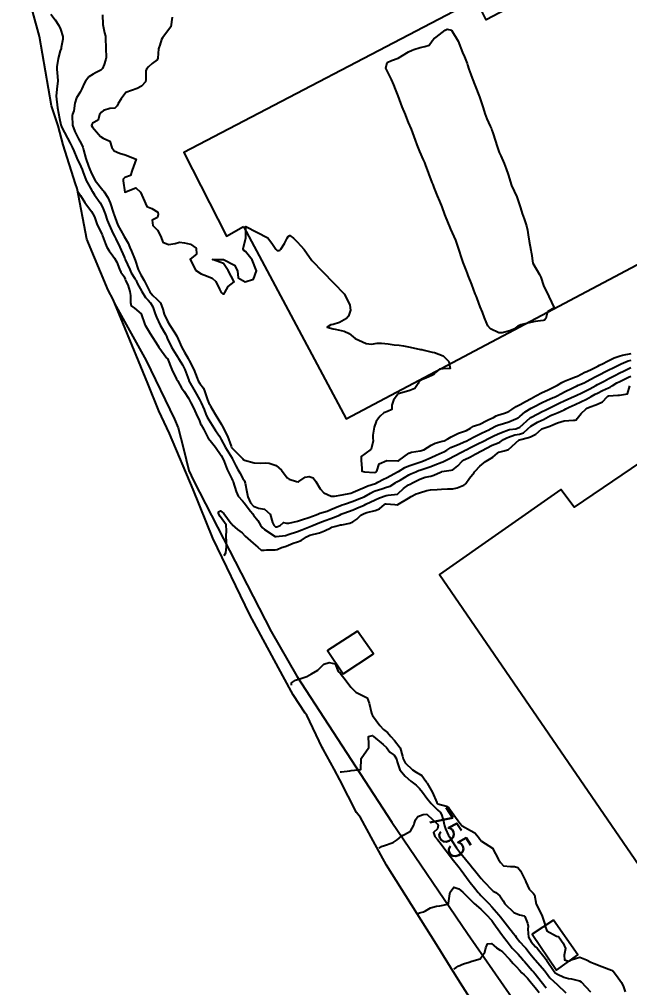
# Model space of a CAD drawing. Header units: metres. Extents: x 307586 to 320046, y 7427249 to 7434250.
# Drawn here: x 317772.2 to 317882.7, y 7430766.6 to 7430941.9 of the extents above; entities that cross this region are included whole.
import ezdxf
from ezdxf.enums import TextEntityAlignment as Align

# ---------------------------------------------------------------- set-up
doc = ezdxf.new("R2010")
doc.units = ezdxf.units.M
doc.header["$MEASUREMENT"] = 0
for name, color, linetype in [('Area', 45, 'Continuous'), ('Cotas', 45, 'Continuous'), ('Curvas de Nivel 1m', 11, 'Continuous'), ('Curvas de Nivel 5m', 15, 'Continuous'), ('Edificações', 30, 'Continuous'), ('Vias Primárias', 230, 'Continuous')]:
    doc.layers.add(name, color=color, linetype=linetype)
doc.styles.add('Style-STANDARD', font='STANDARD.shx')

msp = doc.modelspace()

# ---------------------------------------------------------------- linework, layer by layer
at = {"layer": 'Area'}
msp.add_polyline3d([(317857.26, 7430759.27, 758.94), (317852.05, 7430767.45, 758.18), (317851.04, 7430769.04, 758.1), (317847.68, 7430774.43, 757.56), (317838.67, 7430788.77, 756.19), (317836.25, 7430793.21, 755.83), (317833.94, 7430797.45, 755.56), (317833.2, 7430798.34, 755.39), (317830.21, 7430804.22, 754.99), (317829.19, 7430806.18, 754.88), (317827.15, 7430809.83, 754.63), (317827.01, 7430810.13, 754.57), (317824.21, 7430815.95, 754.35), (317823.94, 7430816.34, 754.24), (317821.75, 7430819.62, 754.08), (317819.88, 7430823.07, 753.87), (317817.87, 7430826.78, 753.67), (317813.88, 7430834.15, 753.41), (317807.2, 7430847.98, 753.07), (317803.66, 7430856.83, 752.8), (317799.35, 7430866.95, 752.54), (317797.42, 7430871.05, 752.59), (317795.41, 7430876.02, 752.29), (317790.93, 7430886.97, 756.6), (317789.15, 7430891.18, 758.65), (317788.24, 7430892.91, 756.47), (317784.42, 7430902.14, 755.74), (317782.64, 7430911.28, 756.05), (317782.35, 7430912.18, 755.85), (317780.11, 7430919.21, 757.13), (317779.22, 7430922.67, 749.28), (317778.01, 7430926.25, 752.23), (317775.82, 7430938.85, 750.97), (317772.18, 7430952.12, 750.95)], dxfattribs=at)
at = {"layer": 'Curvas de Nivel 1m', "flags": 128}
for points, elevation in [([(317777.87, 7430942.84), (317778.65, 7430941.85), (317779.32, 7430940.81), (317779.61, 7430940.17), (317780.03, 7430938.81), (317780.05, 7430938.34), (317779.77, 7430936.81), (317779.72, 7430936.66), (317779.57, 7430936.2), (317779.21, 7430934.82), (317778.99, 7430933.36), (317778.98, 7430932.82), (317779.02, 7430932.32), (317779.15, 7430930.82), (317778.99, 7430929.31), (317778.86, 7430928.03), (317779.08, 7430925.91), (317779.42, 7430923.96), (317779.67, 7430922.81), (317779.86, 7430922.35), (317781.37, 7430919.51), (317781.63, 7430919.05), (317781.76, 7430918.78), (317782.02, 7430918.11), (317782.57, 7430916.77), (317783.32, 7430915.31), (317783.57, 7430914.76), (317783.7, 7430914.36), (317784.25, 7430912.75), (317785.27, 7430910.96), (317785.42, 7430910.74), (317785.81, 7430910.18), (317786.78, 7430908.72), (317787.23, 7430907.92), (317787.72, 7430906.71), (317788.09, 7430905.6), (317788.43, 7430904.7), (317789.17, 7430903.12), (317789.39, 7430902.69), (317789.64, 7430902.21), (317790.38, 7430900.68), (317791.13, 7430898.96), (317791.21, 7430898.75), (317791.25, 7430898.67), (317791.34, 7430898.45), (317792.16, 7430896.65), (317792.45, 7430896.02), (317793.08, 7430895.01), (317793.22, 7430894.79), (317793.3, 7430894.64), (317793.53, 7430894.17), (317794.34, 7430892.63), (317795.03, 7430891.59), (317795.49, 7430891.07), (317795.92, 7430890.61), (317796.32, 7430889.9), (317796.77, 7430888.59), (317796.99, 7430888.03), (317797.7, 7430886.58), (317798.61, 7430884.92), (317798.8, 7430884.57), (317798.95, 7430884.23), (317799.75, 7430882.56), (317800.9, 7430880.66), (317800.95, 7430880.59), (317800.98, 7430880.55), (317801.73, 7430879.38), (317802.16, 7430878.53), (317802.85, 7430876.58), (317802.87, 7430876.52), (317802.89, 7430876.48), (317804, 7430874.51), (317804.81, 7430873.1), (317805.12, 7430872.5), (317805.61, 7430871.31), (317805.92, 7430870.48), (317806.18, 7430869.89), (317806.77, 7430868.92), (317807.07, 7430868.47), (317807.69, 7430867.52), (317808.39, 7430866.45), (317808.73, 7430865.86), (317809.49, 7430864.44), (317810.68, 7430862.48), (317810.71, 7430862.43), (317811.37, 7430861.12), (317811.76, 7430860.41), (317812.08, 7430859.83), (317812.65, 7430858.83), (317812.91, 7430858.4), (317813.08, 7430857.95), (317813.36, 7430856.39), (317813.53, 7430855.46), (317814.04, 7430854.39), (317814.58, 7430853.81), (317815.49, 7430853.45), (317816.58, 7430853.27), (317817.61, 7430852.34), (317818.03, 7430850.86), (317818.23, 7430850.33), (317818.54, 7430850.07), (317818.82, 7430850.04), (317819.42, 7430850.32), (317820.01, 7430850.85), (317820.55, 7430850.74), (317820.94, 7430850.7), (317822.55, 7430851.06), (317823.46, 7430851.36), (317824.56, 7430851.73), (317825.91, 7430852.24), (317826.36, 7430852.43), (317826.57, 7430852.5), (317827.88, 7430852.91), (317828.58, 7430853.17), (317829.31, 7430853.48), (317830.59, 7430854.01), (317831.05, 7430854.18), (317832.6, 7430854.72), (317833.64, 7430855.11), (317834.61, 7430855.51), (317835.75, 7430856.12), (317836.3, 7430856.43), (317836.62, 7430856.56), (317837.78, 7430856.94), (317838.63, 7430857.21), (317839.28, 7430857.44), (317840.35, 7430858.07), (317840.53, 7430858.18), (317840.64, 7430858.25), (317841.11, 7430858.52), (317842.66, 7430859.44), (317843.05, 7430859.65), (317843.93, 7430860.03), (317844.45, 7430860.24), (317844.67, 7430860.31), (317845.93, 7430860.74), (317846.68, 7430860.99), (317847.41, 7430861.25), (317848.69, 7430861.77), (317848.83, 7430861.83), (317849.11, 7430861.97), (317850.16, 7430862.49), (317850.7, 7430862.77), (317852.46, 7430863.67), (317852.71, 7430863.8), (317852.79, 7430863.84), (317852.93, 7430863.92), (317854.1, 7430864.53), (317854.72, 7430864.84), (317856.7, 7430865.83), (317856.73, 7430865.85), (317856.76, 7430865.87), (317858.08, 7430866.52), (317858.75, 7430866.85), (317859.44, 7430867.16), (317860.76, 7430867.62), (317860.93, 7430867.66), (317862.07, 7430867.81), (317862.77, 7430868.09), (317864.68, 7430869.78), (317864.73, 7430869.83), (317864.78, 7430869.86), (317866.02, 7430870.54), (317866.8, 7430870.92), (317867.36, 7430871.19), (317868.45, 7430871.73), (317868.69, 7430871.86), (317868.81, 7430871.92), (317870.03, 7430872.5), (317870.82, 7430872.87), (317872.69, 7430873.68), (317872.83, 7430873.75), (317874.11, 7430874.4), (317874.85, 7430874.75), (317875.45, 7430875.06), (317876.52, 7430875.64), (317876.86, 7430875.82), (317878.04, 7430876.45), (317878.88, 7430876.89), (317879.35, 7430877.14), (317880.24, 7430877.6), (317880.66, 7430877.82), (317880.89, 7430877.92), (317881.55, 7430878.24), (317882.9, 7430878.88)], 751), ([(317799.87, 7430942.34), (317799.62, 7430940.57), (317798.11, 7430938.59), (317797.93, 7430938.26), (317797.58, 7430937.23), (317797.4, 7430936.77), (317797.35, 7430936.6), (317797.27, 7430934.89), (317797.13, 7430934.6), (317796.25, 7430933.91), (317795.53, 7430933.34), (317795.22, 7430932.93), (317795.1, 7430932.62), (317795.1, 7430931.03), (317795.02, 7430930.62), (317794.29, 7430929.84), (317793.49, 7430929.41), (317791.48, 7430928.67), (317790.59, 7430927.56), (317790.09, 7430926.68), (317789.88, 7430926.25), (317789.44, 7430925.82), (317788.53, 7430925.79), (317787.44, 7430925.4), (317787.03, 7430925.13), (317786.67, 7430924.73), (317786.47, 7430923.68), (317785.41, 7430923.14), (317785.27, 7430922.88), (317785.26, 7430922.74), (317785.4, 7430922.43), (317786.86, 7430920.73), (317787.38, 7430920.39), (317788.57, 7430919.89), (317788.91, 7430918.7), (317789.35, 7430918.11), (317790.31, 7430917.72), (317791.34, 7430917.42), (317793.33, 7430916.64), (317792.6, 7430914.65), (317792.3, 7430913.66), (317791.29, 7430913.3), (317790.97, 7430912.99), (317790.98, 7430912.67), (317791.26, 7430910.67), (317793.27, 7430911.44), (317794.11, 7430910.63), (317794.85, 7430909.02), (317794.99, 7430908.62), (317795.23, 7430908.04), (317796.16, 7430907.68), (317797.22, 7430907.03), (317797.32, 7430906.6), (317797.21, 7430906.06), (317796.25, 7430905.56), (317796.34, 7430904.61), (317797.18, 7430903.74), (317797.77, 7430902.59), (317798.17, 7430901.6), (317799.15, 7430901.15), (317800.37, 7430901.34), (317801.15, 7430901.58), (317802.07, 7430901.45), (317803.15, 7430901.21), (317804.17, 7430900.51), (317804.22, 7430899.42), (317803.12, 7430898.52), (317804.07, 7430896.51), (317805.09, 7430895.83), (317806.08, 7430895.49), (317807.08, 7430895.08), (317807.75, 7430894.46), (317808.44, 7430893.07), (317808.72, 7430892.45), (317809.04, 7430892.26), (317809.24, 7430892.25), (317809.35, 7430892.45), (317809.96, 7430893.54), (317811.07, 7430894.43), (317809.97, 7430896.44), (317809.11, 7430897.72), (317807.12, 7430898.47), (317809.12, 7430898.45), (317811.11, 7430897.41), (317811.65, 7430896.42), (317811.77, 7430895.11), (317813.07, 7430894.4), (317814.58, 7430894.89), (317815.09, 7430896.38), (317814.31, 7430898.39), (317813.14, 7430899.87), (317812.82, 7430900.09), (317812.69, 7430900.41), (317813.16, 7430902.4), (317813.19, 7430904.4), (317815.18, 7430903.38), (317817.16, 7430902.36), (317818.01, 7430901.2), (317818.58, 7430900.34), (317818.86, 7430900.06), (317819.14, 7430900.06), (317819.34, 7430900.13), (317819.54, 7430900.33), (317820.15, 7430901.32), (317820.68, 7430902.31), (317820.84, 7430902.64), (317821.17, 7430902.77), (317821.83, 7430902.3), (317822.49, 7430901.62), (317823.15, 7430900.95), (317823.73, 7430900.27), (317825.12, 7430898.26), (317827.09, 7430896.23), (317829.07, 7430894.21), (317831.05, 7430892.19), (317832.03, 7430890.17), (317832.11, 7430889.27), (317831.79, 7430888.18), (317831.4, 7430887.78), (317830.99, 7430887.52), (317830.12, 7430887.07), (317828.98, 7430886.71), (317828.58, 7430886.61), (317827.89, 7430886.22), (317828.97, 7430885.9), (317829.35, 7430885.83), (317830.97, 7430885.47), (317831.86, 7430885.08), (317832.95, 7430884.16), (317834.94, 7430883.25), (317835.93, 7430883.11), (317836.94, 7430883.28), (317837.73, 7430883.32), (317838.94, 7430883.16), (317840.01, 7430883.01), (317840.94, 7430882.93), (317841.72, 7430882.84), (317842.94, 7430882.6), (317844.78, 7430882.18), (317844.93, 7430882.15), (317845.05, 7430882.13), (317845.46, 7430882.01), (317846.93, 7430881.68), (317847.31, 7430881.61), (317848.92, 7430881.01), (317849.93, 7430879.96), (317850.14, 7430878.71), (317848.89, 7430878.66), (317848.26, 7430878.61), (317847.51, 7430877.98), (317847.22, 7430877.64), (317846.87, 7430877.43), (317845.87, 7430877.01), (317844.86, 7430876.59), (317844.51, 7430876.37), (317844.36, 7430876.02), (317843.76, 7430875.12), (317842.84, 7430874.74), (317840.99, 7430874.22), (317840.83, 7430874.19), (317840.75, 7430874.16), (317840.7, 7430874.07), (317839.94, 7430872.96), (317839.62, 7430872.08), (317839.61, 7430871.28), (317838.8, 7430870.96), (317838.17, 7430870.72), (317837.48, 7430870.1), (317837.17, 7430869.72), (317836.77, 7430869.14), (317836.4, 7430868.12), (317836.19, 7430866.67), (317836.14, 7430866.12), (317836.22, 7430865.61), (317835.89, 7430864.12), (317834.7, 7430863.29), (317834.08, 7430862.76), (317834.07, 7430862.15), (317834.17, 7430860.64), (317834.19, 7430860.14), (317834.66, 7430860.02), (317836.42, 7430859.88), (317836.66, 7430859.95), (317836.77, 7430860), (317836.9, 7430860.11), (317837.34, 7430861.44), (317838.69, 7430862.05), (317838.73, 7430862.05), (317840.69, 7430861.99), (317840.76, 7430862), (317840.89, 7430862.07), (317842.71, 7430863.39), (317843.17, 7430863.57), (317844.71, 7430863.81), (317845.43, 7430864.01), (317846.72, 7430864.83), (317847.48, 7430865.22), (317848.73, 7430865.54), (317849.06, 7430865.64), (317849.74, 7430865.96), (317850.34, 7430866.35), (317850.74, 7430866.55), (317851.69, 7430866.99), (317852.75, 7430867.37), (317853.15, 7430867.52), (317853.88, 7430867.91), (317854.39, 7430868.28), (317854.77, 7430868.42), (317855.55, 7430868.67), (317856.78, 7430869.28), (317857.18, 7430869.47), (317858, 7430869.86), (317858.49, 7430870.15), (317858.79, 7430870.27), (317859.99, 7430870.64), (317860.8, 7430870.96), (317861.35, 7430871.28), (317862.14, 7430871.81), (317862.82, 7430872.22), (317863.78, 7430872.74), (317864.83, 7430873.31), (317865.68, 7430873.77), (317866.84, 7430874.37), (317867.76, 7430874.82), (317868.85, 7430875.33), (317869.12, 7430875.46), (317869.62, 7430875.72), (317870.39, 7430876.18), (317870.86, 7430876.42), (317871.75, 7430876.81), (317872.88, 7430877.2), (317873.23, 7430877.33), (317873.91, 7430877.67), (317874.52, 7430878.03), (317874.89, 7430878.18), (317875.82, 7430878.57), (317876.9, 7430879.15), (317877.22, 7430879.31), (317877.89, 7430879.62), (317878.55, 7430879.97), (317878.91, 7430880.17), (317879.87, 7430880.65), (317880.92, 7430881.04), (317881.36, 7430881.15), (317882.93, 7430881.42)], 749), ([(317782.76, 7430910.77), (317783.26, 7430910.04), (317784.02, 7430908.75), (317785.22, 7430907.16), (317785.51, 7430906.74), (317785.76, 7430906.18), (317786.25, 7430904.73), (317787.17, 7430902.98), (317787.26, 7430902.72), (317787.75, 7430901.31), (317788.03, 7430900.71), (317788.44, 7430900), (317789.13, 7430899.13), (317789.42, 7430898.69), (317789.8, 7430897.99), (317790.33, 7430896.68), (317790.57, 7430896.16), (317791.08, 7430895.45), (317791.31, 7430894.9), (317791.41, 7430894.66), (317791.83, 7430893.89), (317792.2, 7430892.65), (317792.29, 7430891.91), (317792.32, 7430890.65), (317792.44, 7430890.07), (317793.01, 7430889.63), (317794.21, 7430888.63), (317794.9, 7430886.69), (317794.93, 7430886.62), (317794.97, 7430886.55), (317795.7, 7430885.35), (317796.17, 7430884.6), (317796.93, 7430883.35), (317797.42, 7430882.59), (317798.9, 7430880.6), (317798.92, 7430880.57), (317798.97, 7430880.5), (317799.78, 7430878.56), (317800.63, 7430876.78), (317800.78, 7430876.55), (317800.85, 7430876.41), (317801.52, 7430875.22), (317802.02, 7430874.53), (317802.82, 7430873.34), (317803.24, 7430872.52), (317803.68, 7430871.62), (317804.2, 7430870.51), (317804.77, 7430869.25), (317804.98, 7430868.71), (317805.08, 7430868.5), (317805.59, 7430867.65), (317806.15, 7430866.48), (317806.36, 7430866.1), (317806.72, 7430865.67), (317807.69, 7430864.46), (317808.69, 7430862.99), (317809, 7430862.45), (317809.23, 7430861.89), (317809.82, 7430860.44), (317810.65, 7430858.76), (317810.76, 7430858.55), (317810.81, 7430858.43), (317810.89, 7430858.18), (317811.44, 7430856.42), (317811.81, 7430855.62), (317812.6, 7430854.75), (317812.9, 7430854.4), (317814.04, 7430852.91), (317814.43, 7430852.38), (317814.56, 7430852.19), (317815.36, 7430851.17), (317815.83, 7430850.36), (317816.11, 7430849.93), (317816.54, 7430849.58), (317818.48, 7430848.33), (317818.52, 7430848.31), (317818.54, 7430848.31), (317818.7, 7430848.33), (317820.33, 7430848.51), (317820.53, 7430848.54), (317820.86, 7430848.64), (317822.53, 7430849.22), (317823.29, 7430849.52), (317824.54, 7430850.02), (317825.13, 7430850.25), (317826.55, 7430850.81), (317827.55, 7430851.22), (317828.56, 7430851.56), (317829.04, 7430851.72), (317830.11, 7430852.19), (317830.43, 7430852.34), (317830.57, 7430852.4), (317830.91, 7430852.52), (317832.58, 7430853.16), (317833.29, 7430853.45), (317834.59, 7430853.99), (317834.92, 7430854.14), (317836.6, 7430854.96), (317837.39, 7430855.32), (317838.61, 7430855.72), (317838.92, 7430855.77), (317840.61, 7430855.97), (317840.78, 7430856.07), (317841.7, 7430856.98), (317842.64, 7430857.63), (317842.9, 7430857.77), (317843.36, 7430858.03), (317844.2, 7430858.47), (317844.65, 7430858.67), (317845.67, 7430859.03), (317846.66, 7430859.25), (317847.22, 7430859.42), (317848.4, 7430859.97), (317848.59, 7430860.04), (317848.66, 7430860.06), (317850.34, 7430860.29), (317850.67, 7430860.4), (317851.54, 7430861.08), (317852.34, 7430861.93), (317852.7, 7430862.17), (317853.88, 7430862.73), (317854.71, 7430863.18), (317855.95, 7430863.88), (317856.72, 7430864.28), (317857.77, 7430864.81), (317858.73, 7430865.23), (317859.16, 7430865.41), (317859.84, 7430865.84), (317860.41, 7430866.16), (317860.74, 7430866.3), (317861.88, 7430866.68), (317862.75, 7430866.85), (317863.45, 7430867.09), (317864.23, 7430867.79), (317864.77, 7430868.26), (317866, 7430868.99), (317866.78, 7430869.36), (317867.04, 7430869.48), (317867.51, 7430869.74), (317868.34, 7430870.18), (317868.79, 7430870.38), (317869.74, 7430870.78), (317870.81, 7430871.25), (317871.12, 7430871.39), (317871.71, 7430871.7), (317872.82, 7430872.22), (317873.82, 7430872.67), (317874.83, 7430873.18), (317875.69, 7430873.65), (317876.42, 7430874.05), (317876.84, 7430874.27), (317877.74, 7430874.73), (317878.86, 7430875.24), (317879.11, 7430875.36), (317879.51, 7430875.6), (317880.35, 7430876.11), (317880.87, 7430876.37), (317882.44, 7430877.12), (317882.88, 7430877.31)], 752), ([(317809.25, 7430844.89), (317809.57, 7430845.35), (317809.65, 7430846.44), (317809.67, 7430847.27), (317809.64, 7430848.44), (317809.66, 7430849.31), (317809.64, 7430850.44), (317808.56, 7430851.91), (317808.26, 7430852.45), (317808.23, 7430852.79), (317808.57, 7430852.92), (317809.18, 7430852.44), (317810.55, 7430850.66), (317810.64, 7430850.53), (317810.73, 7430850.43), (317811.66, 7430849.54), (317812.53, 7430848.97), (317813.07, 7430848.39), (317814.5, 7430847.07), (317815.38, 7430846.37), (317815.98, 7430845.85), (317816.49, 7430845.81), (317816.96, 7430845.87), (317818.49, 7430845.87), (317818.88, 7430845.94), (317819.62, 7430846.32), (317820.29, 7430846.52), (317820.5, 7430846.57), (317821.73, 7430847.07), (317822.51, 7430847.34), (317823.19, 7430847.6), (317824.19, 7430848.26), (317824.4, 7430848.39), (317824.52, 7430848.43), (317824.79, 7430848.52), (317826.53, 7430848.98), (317827.45, 7430849.31), (317828.54, 7430849.9), (317828.75, 7430850), (317829.5, 7430850.2), (317830.34, 7430850.4), (317830.55, 7430850.43), (317832, 7430850.72), (317832.55, 7430850.93), (317833.28, 7430851.44), (317834, 7430852.15), (317834.36, 7430852.36), (317834.58, 7430852.45), (317835.1, 7430852.65), (317836.58, 7430853.03), (317837.4, 7430853.29), (317838.31, 7430854.09), (317838.48, 7430854.21), (317838.59, 7430854.23), (317840.18, 7430854.07), (317840.59, 7430854.04), (317840.71, 7430854.07), (317842.61, 7430855.27), (317843.1, 7430855.55), (317844.03, 7430856.03), (317844.46, 7430856.17), (317844.62, 7430856.22), (317845.97, 7430856.65), (317846.62, 7430856.75), (317847.79, 7430856.82), (317848.63, 7430856.88), (317849.67, 7430856.91), (317850.63, 7430856.93), (317851.46, 7430857.11), (317852.64, 7430857.6), (317852.83, 7430857.73), (317852.98, 7430857.92), (317853.69, 7430858.87), (317854.49, 7430859.9), (317854.57, 7430860), (317854.67, 7430860.12), (317855.54, 7430861.02), (317856.55, 7430861.87), (317856.69, 7430861.95), (317857.89, 7430862.67), (317858.71, 7430863.39), (317858.98, 7430863.58), (317859.94, 7430863.84), (317860.57, 7430863.98), (317860.72, 7430864.04), (317862.68, 7430865.8), (317862.72, 7430865.82), (317862.73, 7430865.82), (317864.33, 7430866.2), (317864.74, 7430866.35), (317865.68, 7430866.83), (317866.72, 7430867.75), (317866.76, 7430867.77), (317868.23, 7430868.27), (317868.77, 7430868.49), (317869.63, 7430868.86), (317870.78, 7430869.26), (317872.47, 7430869.37), (317872.78, 7430869.34), (317873.02, 7430869.44), (317873.18, 7430869.68), (317873.91, 7430870.56), (317874.81, 7430871.4), (317874.95, 7430871.51), (317875.22, 7430871.65), (317876.82, 7430872.26), (317877.76, 7430872.69), (317878.61, 7430873.61), (317878.73, 7430873.71), (317878.83, 7430873.74), (317880.55, 7430873.88), (317880.84, 7430873.89), (317882.25, 7430874.16), (317882.71, 7430875.56)], 753), ([(317821.47, 7430821.38), (317821.43, 7430821.83), (317822.2, 7430822.28), (317823.68, 7430822.79), (317824.21, 7430822.98), (317825.05, 7430823.42), (317826.23, 7430824.13), (317826.28, 7430824.18), (317826.31, 7430824.23), (317827.3, 7430825.16), (317828.25, 7430825.47), (317829.33, 7430825.28), (317829.77, 7430824.19), (317829.92, 7430823.88), (317830.23, 7430823.58), (317831.33, 7430822.17), (317832.2, 7430821.02), (317833.07, 7430820.15), (317834.18, 7430819.55), (317835.13, 7430819.08), (317835.52, 7430818.12), (317835.92, 7430816.33), (317835.97, 7430816.11), (317836.02, 7430816), (317836.13, 7430815.87), (317837.41, 7430814.1), (317838.11, 7430813.34), (317838.82, 7430812.8), (317839.4, 7430812.07), (317840.08, 7430811.35), (317841.1, 7430810.05), (317841.55, 7430808.55), (317841.68, 7430808.04), (317842.03, 7430807.33), (317843.33, 7430806.03), (317844.01, 7430805.64), (317845.02, 7430805.02), (317845.74, 7430803.99), (317845.84, 7430803.84), (317845.99, 7430803.64), (317846.96, 7430801.98), (317847.77, 7430800.15), (317847.88, 7430799.97), (317847.94, 7430799.93), (317849.48, 7430799.49), (317849.94, 7430799.17), (317850.85, 7430797.93), (317851.9, 7430796.38), (317852.37, 7430795.92), (317853.88, 7430795.09), (317854.63, 7430794.64), (317855.29, 7430793.88), (317855.52, 7430793.52), (317855.87, 7430793.16), (317857.85, 7430791.85), (317858.93, 7430789.83), (317859.26, 7430789.27), (317859.81, 7430788.66), (317861.08, 7430788.53), (317861.81, 7430788.58), (317862.39, 7430788.38), (317862.89, 7430787.79), (317863.78, 7430785.96), (317863.85, 7430785.78), (317864.47, 7430784.48), (317865.19, 7430783.76), (317865.42, 7430783.42), (317865.73, 7430781.75), (317866.78, 7430779.74), (317867.3, 7430778.12), (317867.39, 7430777.73), (317867.67, 7430776.89), (317869.39, 7430775.97), (317869.66, 7430775.89), (317869.91, 7430775.7), (317870.64, 7430774.69), (317871.02, 7430773.69), (317870.83, 7430772.48), (317870.88, 7430771.69), (317871.61, 7430771.41), (317871.8, 7430771.49), (317872.1, 7430771.67), (317873.62, 7430772.15), (317874.85, 7430771.64), (317875.61, 7430771.23), (317876.24, 7430770.99), (317877.6, 7430770.48), (317879.38, 7430769.79), (317879.58, 7430769.68), (317879.7, 7430769.58), (317880.31, 7430768.84), (317881.17, 7430767.56), (317881.55, 7430766.75), (317881.85, 7430765.86)], 754), ([(317837.32, 7430791.88), (317837.76, 7430792.18), (317837.85, 7430792.23), (317838.08, 7430792.31), (317839.86, 7430792.93), (317840.56, 7430793.36), (317841.36, 7430794.05), (317841.66, 7430794.26), (317841.88, 7430794.35), (317842.98, 7430794.93), (317843.57, 7430796.02), (317843.64, 7430796.28), (317843.91, 7430797.01), (317844.34, 7430797.59), (317845.28, 7430798), (317845.92, 7430798.03), (317846.01, 7430797.99), (317847.9, 7430796.21), (317847.97, 7430795.97), (317847.89, 7430795.37), (317847.13, 7430794.72), (317847.42, 7430793.97), (317847.87, 7430793.47), (317848.53, 7430792.63), (317849.01, 7430791.95), (317849.84, 7430790.87), (317850.56, 7430789.93), (317851.81, 7430788.38), (317852.17, 7430787.92), (317853.12, 7430786.57), (317853.58, 7430785.9), (317853.77, 7430785.65), (317854.58, 7430784.7), (317855.21, 7430783.88), (317855.46, 7430783.59), (317855.75, 7430783.3), (317857.16, 7430781.86), (317857.72, 7430781.25), (317858.98, 7430779.83), (317859.3, 7430779.43), (317859.69, 7430778.9), (317860.53, 7430777.81), (317861.66, 7430776.43), (317861.95, 7430776.09), (317862.14, 7430775.79), (317862.79, 7430774.93), (317863.64, 7430774.02), (317863.75, 7430773.89), (317863.85, 7430773.77), (317864.63, 7430772.77), (317865.48, 7430771.75), (317865.61, 7430771.6), (317867.26, 7430769.73), (317867.58, 7430769.27), (317868.23, 7430768.38), (317868.95, 7430767.71), (317869.56, 7430767.19), (317871.12, 7430765.68)], 756), ([(317844.35, 7430780.04), (317844.64, 7430780.15), (317845.37, 7430780.33), (317845.71, 7430780.52), (317846.61, 7430781.09), (317847.72, 7430781.35), (317848.27, 7430781.41), (317849.73, 7430781.74), (317849.85, 7430781.82), (317849.89, 7430781.94), (317850.08, 7430783.61), (317850.14, 7430783.94), (317850.85, 7430784.84), (317851.76, 7430784.53), (317852.46, 7430783.91), (317853.74, 7430782.66), (317854.12, 7430782.28), (317854.54, 7430781.89), (317855.72, 7430780.83), (317856.69, 7430779.86), (317857.69, 7430778.76), (317858.1, 7430778.26), (317858.4, 7430777.84), (317859.66, 7430776.07), (317859.84, 7430775.82), (317860.46, 7430775), (317861.38, 7430773.8), (317861.63, 7430773.53), (317862.51, 7430772.68), (317863.25, 7430771.78), (317863.41, 7430771.58), (317863.61, 7430771.36), (317865.03, 7430769.76), (317865.28, 7430769.46), (317865.58, 7430769.11), (317866.65, 7430767.74), (317867.55, 7430766.57)], 757), ([(317850.85, 7430770.03), (317851.23, 7430770.29), (317851.59, 7430770.52), (317852.57, 7430770.94), (317853.6, 7430771.24), (317854.1, 7430771.39), (317855.61, 7430771.87), (317856.42, 7430773.07), (317856.65, 7430773.86), (317856.94, 7430774.56), (317857.64, 7430774.63), (317858.07, 7430774.28), (317858.58, 7430773.84), (317859.21, 7430773.41), (317859.63, 7430773.1), (317860.9, 7430771.81), (317861.6, 7430771.02), (317862.19, 7430770.38), (317862.72, 7430769.78), (317863.13, 7430769.33), (317863.57, 7430768.93), (317864.14, 7430768.34), (317864.63, 7430767.76), (317865.55, 7430766.65), (317866.26, 7430765.74)], 758)]:
    msp.add_lwpolyline(points, dxfattribs=dict(at, elevation=elevation))
at = {"layer": 'Curvas de Nivel 1m', "elevation": 749, "flags": 128}
msp.add_lwpolyline([(317849.29, 7430939.97), (317849.48, 7430940.12), (317849.63, 7430940.16), (317850.4, 7430939.96), (317851.6, 7430937.95), (317852.43, 7430935.94), (317852.77, 7430935.14), (317853.22, 7430933.92), (317853.3, 7430933.68), (317853.54, 7430932.92), (317853.9, 7430931.92), (317854.15, 7430931.29), (317854.71, 7430929.91), (317855.48, 7430927.9), (317856.12, 7430925.89), (317856.44, 7430924.89), (317856.81, 7430923.89), (317857.42, 7430922.58), (317857.65, 7430922.11), (317857.74, 7430921.88), (317857.9, 7430921.37), (317858.38, 7430919.87), (317858.63, 7430919.11), (317859.06, 7430917.85), (317859.35, 7430917.19), (317859.95, 7430915.84), (317860.32, 7430914.84), (317860.65, 7430913.84), (317861.29, 7430911.83), (317862.22, 7430909.82), (317862.51, 7430909.06), (317862.91, 7430907.81), (317863.23, 7430906.77), (317863.54, 7430905.8), (317863.97, 7430904.56), (317864.17, 7430903.79), (317864.3, 7430902.9), (317864.46, 7430901.79), (317864.79, 7430900.14), (317864.86, 7430899.78), (317864.89, 7430899.53), (317865.12, 7430897.78), (317866.36, 7430895.76), (317866.59, 7430895.26), (317867.07, 7430893.75), (317868.05, 7430891.74), (317869.02, 7430889.73), (317867.8, 7430888.96), (317867.47, 7430887.75), (317867.27, 7430887.47), (317867, 7430887.39), (317865.56, 7430887.21), (317864.99, 7430887.11), (317863.91, 7430886.87), (317862.98, 7430886.6), (317862.39, 7430886.4), (317861.72, 7430885.82), (317860.97, 7430885.52), (317859.61, 7430885.2), (317858.97, 7430885.17), (317857.45, 7430885.87), (317856.98, 7430886.42), (317856.4, 7430887.88), (317856.01, 7430888.89), (317855.62, 7430889.89), (317855.05, 7430891.4), (317854.85, 7430891.9), (317854.72, 7430892.24), (317854.07, 7430893.91), (317853.42, 7430895.58), (317853.29, 7430895.92), (317853.1, 7430896.42), (317852.55, 7430897.93), (317852.18, 7430898.99), (317851.85, 7430899.94), (317851.17, 7430901.95), (317850.31, 7430903.96), (317849.61, 7430905.57), (317849.45, 7430905.97), (317849.22, 7430906.61), (317848.71, 7430907.98), (317848.28, 7430909.01), (317847.9, 7430909.99), (317847.29, 7430911.5), (317847.07, 7430912), (317846.92, 7430912.38), (317846.31, 7430914.01), (317845.71, 7430915.64), (317845.56, 7430916.02), (317845.34, 7430916.52), (317844.69, 7430918.03), (317844.2, 7430919.2), (317843.88, 7430920.03), (317843.4, 7430921.37), (317843.14, 7430922.04), (317842.62, 7430923.25), (317842.32, 7430924.06), (317842.08, 7430924.7), (317841.45, 7430926.07), (317840.73, 7430928.08), (317840.27, 7430929.31), (317839.95, 7430930.09), (317839.52, 7430931.06), (317839, 7430932.1), (317838.55, 7430933.11), (317838.77, 7430934.1), (317839.56, 7430934.45), (317840.76, 7430934.88), (317841.57, 7430935.38), (317842.62, 7430936.05), (317843.29, 7430936.34), (317843.58, 7430936.45), (317844.75, 7430936.86), (317845.59, 7430937.02), (317846.37, 7430937.23), (317846.9, 7430938.01), (317847.21, 7430938.4), (317847.61, 7430938.71)], close=True, dxfattribs=at)
at = {"layer": 'Curvas de Nivel 5m', "flags": 128}
for points, elevation in [([(317787.22, 7430942.72), (317787.32, 7430941.02), (317787.36, 7430940.72), (317787.61, 7430939.48), (317787.75, 7430938.86), (317787.77, 7430938.72), (317787.79, 7430938.53), (317787.86, 7430936.72), (317787.87, 7430935.03), (317787.82, 7430934.72), (317787.76, 7430934.51), (317787.54, 7430933.75), (317787.23, 7430933.02), (317786.91, 7430932.73), (317785.99, 7430932.26), (317785.52, 7430932.03), (317784.76, 7430931.5), (317784.18, 7430930.75), (317783.94, 7430930.32), (317783.49, 7430929.37), (317783.19, 7430928.76), (317782.55, 7430927.69), (317782.24, 7430926.78), (317782.02, 7430925.37), (317781.82, 7430924.78), (317781.74, 7430924.48), (317781.81, 7430922.78), (317782.22, 7430921.61), (317782.63, 7430920.77), (317782.89, 7430920.28), (317783.37, 7430919.43), (317783.67, 7430918.76), (317783.78, 7430918.33), (317784.21, 7430916.75), (317784.72, 7430915.35), (317784.96, 7430914.74), (317785.3, 7430913.9), (317785.93, 7430912.73), (317787.27, 7430911.01), (317787.41, 7430910.86), (317787.52, 7430910.72), (317788.19, 7430909.65), (317788.62, 7430908.7), (317789.21, 7430906.81), (317789.25, 7430906.69), (317789.26, 7430906.64), (317790.03, 7430904.68), (317791.08, 7430902.75), (317791.13, 7430902.67), (317791.16, 7430902.61), (317791.88, 7430901.39), (317792.19, 7430900.65), (317792.46, 7430899.97), (317793.01, 7430898.64), (317793.12, 7430898.32), (317793.7, 7430896.63), (317794.15, 7430895.69), (317794.75, 7430894.62), (317795.06, 7430894.03), (317795.82, 7430892.61), (317796.36, 7430891.93), (317797.03, 7430891.33), (317797.71, 7430890.58), (317798.15, 7430889.44), (317798.41, 7430888.58), (317798.98, 7430887.3), (317799.41, 7430886.57), (317800.33, 7430885.19), (317800.7, 7430884.55), (317800.94, 7430884), (317801.57, 7430882.54), (317802.06, 7430881.68), (317802.71, 7430880.52), (317802.78, 7430880.4), (317802.9, 7430880.19), (317803.75, 7430878.51), (317804.37, 7430876.99), (317804.56, 7430876.5), (317804.85, 7430876.02), (317805.51, 7430875.16), (317805.75, 7430874.49), (317806.24, 7430873.05), (317806.51, 7430872.47), (317806.61, 7430872.28), (317806.8, 7430871.88), (317807.61, 7430870.46), (317808.76, 7430868.55), (317808.82, 7430868.45), (317808.9, 7430868.31), (317809.84, 7430866.44), (317810.5, 7430864.64), (317810.6, 7430864.43), (317810.71, 7430864.27), (317812.55, 7430862.4), (317812.61, 7430862.33), (317812.68, 7430862.25), (317812.96, 7430862.12), (317814.68, 7430861.66), (317815.89, 7430861.58), (317816.68, 7430861.62), (317817.42, 7430861.6), (317818.67, 7430861.18), (317819.61, 7430860.32), (317820.65, 7430858.95), (317821.01, 7430858.66), (317822.37, 7430858.28), (317822.64, 7430858.21), (317822.71, 7430858.22), (317822.77, 7430858.28), (317823.89, 7430859.02), (317824.65, 7430859.15), (317825.35, 7430858.95), (317825.88, 7430858.24), (317826.62, 7430856.95), (317827.32, 7430856.22), (317828.61, 7430855.58), (317829.22, 7430855.59), (317830.61, 7430855.84), (317832.17, 7430856.17), (317832.51, 7430856.27), (317832.62, 7430856.31), (317833.9, 7430856.87), (317834.63, 7430857.19), (317835.29, 7430857.47), (317836.64, 7430857.91), (317836.79, 7430857.96), (317837.1, 7430858.11), (317838.08, 7430858.66), (317838.65, 7430858.95), (317839.41, 7430859.33), (317840.66, 7430859.98), (317840.82, 7430860.07), (317841.96, 7430860.77), (317842.68, 7430861.08), (317843.39, 7430861.33), (317844.69, 7430861.77), (317844.87, 7430861.83), (317845.32, 7430862.01), (317846.7, 7430862.61), (317847.65, 7430863.03), (317848.71, 7430863.5), (317849.02, 7430863.65), (317849.55, 7430863.96), (317850.28, 7430864.39), (317850.72, 7430864.58), (317851.81, 7430865.02), (317852.73, 7430865.42), (317853.07, 7430865.58), (317853.72, 7430865.91), (317854.38, 7430866.26), (317854.74, 7430866.45), (317855.7, 7430866.94), (317856.76, 7430867.44), (317857.05, 7430867.57), (317857.61, 7430867.86), (317858.37, 7430868.25), (317858.77, 7430868.43), (317859.83, 7430868.78), (317860.78, 7430869.09), (317862.47, 7430869.8), (317862.67, 7430869.92), (317862.79, 7430870.02), (317863.74, 7430870.85), (317864.81, 7430871.53), (317864.97, 7430871.61), (317865.3, 7430871.77), (317866.82, 7430872.55), (317867.62, 7430872.94), (317868.83, 7430873.44), (317869.03, 7430873.53), (317869.43, 7430873.72), (317870.34, 7430874.22), (317870.84, 7430874.47), (317872.36, 7430875.2), (317872.85, 7430875.45), (317873.01, 7430875.52), (317873.35, 7430875.68), (317874.4, 7430876.13), (317874.87, 7430876.36), (317876.43, 7430877.18), (317876.88, 7430877.44), (317877.01, 7430877.5), (317877.24, 7430877.63), (317878.32, 7430878.19), (317878.89, 7430878.46), (317879.67, 7430878.83), (317880.9, 7430879.46), (317881.15, 7430879.59), (317882.39, 7430880.09), (317882.91, 7430880.22)], 750), ([(317830.24, 7430805.72), (317830.47, 7430805.71), (317832.01, 7430805.9), (317832.24, 7430805.92), (317834.01, 7430806.14), (317834.04, 7430808.14), (317835.44, 7430810.12), (317835.47, 7430810.73), (317835.37, 7430812.12), (317836.09, 7430812.25), (317836.3, 7430812.11), (317838.07, 7430810.63), (317838.62, 7430810.08), (317839.23, 7430809.25), (317840.05, 7430808.73), (317840.45, 7430808.06), (317840.59, 7430807.49), (317841.04, 7430806.05), (317842, 7430804.91), (317843.04, 7430804.03), (317843.99, 7430803.27), (317844.64, 7430802.67), (317845.16, 7430802), (317845.96, 7430800.92), (317846.7, 7430799.98), (317847.93, 7430798.73), (317848.35, 7430798.38), (317848.59, 7430797.96), (317848.88, 7430796.98), (317849.15, 7430795.95), (317849.3, 7430795.36), (317849.88, 7430794.16), (317850.02, 7430793.94), (317850.32, 7430793.48), (317851.34, 7430791.93), (317851.84, 7430791.23), (317852.94, 7430789.91), (317853.81, 7430788.87), (317854.24, 7430788.33), (317854.56, 7430787.89), (317855.78, 7430786.4), (317856.26, 7430785.87), (317857.76, 7430784.25), (317857.98, 7430784.07), (317858.45, 7430783.84), (317859.18, 7430783.26), (317859.74, 7430782.37), (317860.04, 7430781.82), (317861.71, 7430780.23), (317862.75, 7430779.78), (317863.56, 7430779.63), (317863.7, 7430779.49), (317864.19, 7430778.27), (317864.28, 7430777.76), (317864.24, 7430777.2), (317864.37, 7430775.76), (317864.81, 7430774.92), (317865.64, 7430774.03), (317865.9, 7430773.75), (317867.11, 7430772.24), (317867.52, 7430771.73), (317867.61, 7430771.61), (317868.89, 7430769.71), (317869.2, 7430769.32), (317869.58, 7430769.05), (317870.74, 7430768.52), (317871.57, 7430768.31), (317872.14, 7430768.24), (317873.56, 7430767.83), (317873.89, 7430767.65), (317875.55, 7430765.89)], 755)]:
    msp.add_lwpolyline(points, dxfattribs=dict(at, elevation=elevation))
at = {"layer": 'Edificações'}
for points in [[(317812.74, 7430904.42), (317831.35, 7430869.62), (317921.46, 7430917.32), (317905.53, 7430947.45), (317913.75, 7430951.75), (317921.22, 7430938.47), (317918.44, 7430936.7), (317921.47, 7430931.77), (317931.35, 7430937.08), (317909.45, 7430975.53), (317899.96, 7430969.97), (317908.57, 7430954.54), (317903.25, 7430951.5), (317897.05, 7430963.14), (317856.66, 7430941.86), (317854.89, 7430945.53), (317801.98, 7430917.83), (317809.7, 7430902.65), (317812.74, 7430904.42)], [(317833.38, 7430831.14), (317827.99, 7430827.65), (317830.81, 7430823.45), (317836.3, 7430827.09)], [(317868.9, 7430778.85), (317865, 7430776.31), (317869.41, 7430769.78), (317873.31, 7430772.56)]]:
    msp.add_lwpolyline(points, close=True, dxfattribs=at)
msp.add_lwpolyline([(317915.68, 7430735.81), (317981.14, 7430780.9), (317973.72, 7430791.38), (317964.13, 7430784.74), (317952.1, 7430801.23), (317923.7, 7430781.92), (317920.89, 7430786.78), (317954.79, 7430809.95), (317957.34, 7430806.11), (317964.38, 7430811.1), (317954.53, 7430825.55), (317948.77, 7430821.87), (317926.63, 7430852.83), (317930.6, 7430855.77), (317916.91, 7430875.2), (317913.07, 7430872.77), (317908.98, 7430878.27), (317872.64, 7430853.59), (317870.21, 7430856.79), (317848.21, 7430841.45), (317897.08, 7430770.3), (317911.41, 7430780.02), (317914.74, 7430775.54), (317892.98, 7430760.68)], dxfattribs=at)
at = {"layer": 'Vias Primárias', "elevation": 758.33}
msp.add_lwpolyline([(317789.43, 7430890.51), (317795.13, 7430880.16), (317800.25, 7430869.56), (317800.93, 7430868), (317801.89, 7430864.22), (317802.88, 7430860.24), (317803.7, 7430858.46), (317817.74, 7430831.09), (317822.44, 7430823.02), (317839.58, 7430796.57), (317853.33, 7430776.44), (317869.9, 7430752.55)], dxfattribs=at)
msp.add_lwpolyline([(317789.43, 7430890.51), (317795.13, 7430880.16), (317800.25, 7430869.56), (317800.93, 7430868), (317801.89, 7430864.22), (317802.88, 7430860.24), (317803.7, 7430858.46), (317817.74, 7430831.09), (317822.44, 7430823.02), (317839.58, 7430796.57), (317853.33, 7430776.44), (317869.9, 7430752.55)], dxfattribs=at)

# ---------------------------------------------------------------- texts
at = {"layer": 'Cotas', "style": 'Style-STANDARD'}
msp.add_text('755', height=4, rotation=303.4514, dxfattribs=at).set_placement((317850.12, 7430794.6, 755), align=Align.MIDDLE_CENTER)

doc.saveas('drawing.dxf')
